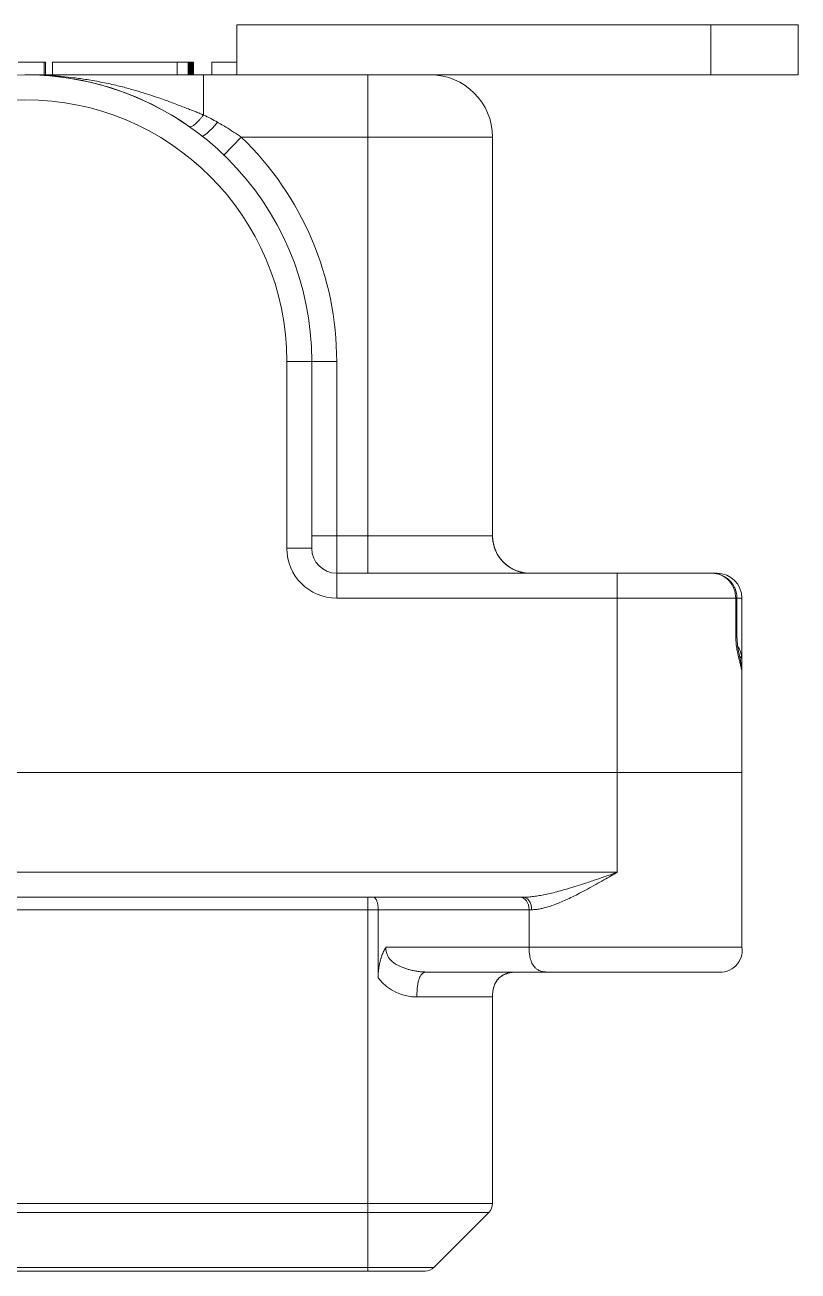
# Model space of a CAD drawing. Header units: millimetres. Extents: x -343 to 390, y -339 to 375.
# Drawn here: x 0 to 62, y -244.9 to -144.9 of the extents above; entities that cross this region are included whole.
import ezdxf

# ---------------------------------------------------------------- set-up
doc = ezdxf.new("R2010")
doc.units = ezdxf.units.MM
doc.linetypes.add('K5LT_THIN', pattern=[0])

# ---------------------------------------------------------------- blocks, each defined once
blk = doc.blocks.new('U6')
at = {"color": 7, "linetype": 'K5LT_THIN', "lineweight": 18}
for p, q in [((17, -144.91), (55, -144.91)), ((17, -148.91), (17, -144.91)), ((55, -148.91), (55, -144.91)), ((55, -144.91), (62, -144.91)), ((62, -148.91), (62, -144.91)), ((-0.54, -147.91), (1.53, -147.91)), ((1.53, -147.91), (1.65, -147.91)), ((1.53, -148.91), (1.53, -147.91)), ((1.65, -148.91), (1.65, -147.91)), ((1.65, -147.91), (1.66, -147.91)), ((1.66, -148.91), (1.66, -147.91)), ((2.2, -147.91), (12.2, -147.91)), ((2.2, -148.91), (2.2, -147.91)), ((12.2, -148.91), (12.2, -147.91)), ((12.2, -147.91), (13.08, -147.91)), ((13.08, -147.91), (13.18, -147.91)), ((13.08, -148.91), (13.08, -147.91)), ((13.18, -148.91), (13.18, -147.91)), ((13.18, -147.91), (13.26, -147.91)), ((13.26, -147.91), (13.33, -147.91)), ((13.26, -148.91), (13.26, -147.91)), ((13.33, -148.91), (13.33, -147.91)), ((13.33, -147.91), (13.4, -147.91)), ((13.4, -147.91), (13.44, -147.91)), ((13.4, -148.91), (13.4, -147.91)), ((13.44, -148.91), (13.44, -147.91)), ((13.44, -147.91), (13.5, -147.91)), ((13.5, -148.91), (13.5, -147.91)), ((13.5, -147.91), (13.52, -147.91)), ((13.52, -148.91), (13.52, -147.91)), ((15, -148.91), (15, -147.91)), ((15, -147.91), (17, -147.91)), ((0, -148.91), (1.04, -148.91)), ((14.32, -148.91), (0, -148.91)), ((0.05, -148.91), (0.01, -148.91)), ((0.12, -148.91), (0.12, -148.91)), ((2.2, -148.91), (1.7, -148.91)), ((27.5, -148.91), (14.32, -148.91)), ((14.32, -148.91), (14.32, -152.14)), ((27.5, -148.91), (32.5, -148.91)), ((27.5, -148.91), (27.5, -153.91)), ((27.5, -148.91), (55, -148.91)), ((55, -148.91), (62, -148.91)), ((17.35, -153.91), (15.96, -155.35)), ((27.5, -153.91), (17.35, -153.91)), ((27.5, -185.91), (27.5, -153.91)), ((27.5, -153.91), (37.5, -153.91)), ((37.5, -185.91), (37.5, -153.91)), ((21, -186.91), (21, -171.91)), ((23, -171.91), (21, -171.91)), ((25, -171.91), (23, -171.91)), ((23, -186.91), (23, -171.91)), ((25, -185.91), (25, -171.91)), ((23, -185.91), (25, -185.91)), ((25, -185.91), (27.5, -185.91)), ((25, -188.91), (25, -185.91)), ((27.5, -188.91), (27.5, -185.91)), ((37.5, -185.91), (27.5, -185.91)), ((37.5, -185.94), (37.5, -185.91)), ((37.5, -185.91), (37.5, -185.96)), ((37.5, -185.91), (37.5, -185.96)), ((37.5, -185.94), (37.5, -185.96)), ((37.5, -185.94), (37.5, -185.96)), ((21, -186.91), (23, -186.91)), ((25, -190.91), (25, -188.91)), ((40.4, -188.91), (25, -188.91)), ((30.5, -188.91), (37.5, -188.91)), ((39.92, -188.86), (39.89, -188.85)), ((40.5, -188.91), (40.4, -188.91)), ((40.4, -188.91), (40.4, -188.91)), ((47.5, -188.91), (40.5, -188.91)), ((47.5, -188.91), (40.5, -188.91)), ((50.5, -188.91), (44.5, -188.91)), ((47.5, -188.91), (55.1, -188.91)), ((47.5, -188.91), (47.5, -190.91)), ((55.1, -188.91), (47.5, -188.91)), ((50.27, -188.91), (50.5, -188.91)), ((55.5, -188.91), (55.1, -188.91)), ((47.5, -190.91), (25, -190.91)), ((47.5, -190.91), (47.5, -204.91)), ((47.5, -190.91), (57, -190.91)), ((57, -190.91), (57, -193.91)), ((57.1, -190.91), (57, -190.91)), ((57.1, -190.91), (57.1, -193.91)), ((57.5, -190.91), (57.1, -190.91)), ((57.5, -195.91), (57.5, -190.91)), ((57.5, -195.91), (57.5, -190.91)), ((57, -193.91), (57.1, -193.91)), ((57.5, -195.91), (57.5, -197.13)), ((57.5, -195.91), (57.5, -197.13)), ((57.5, -196.98), (57.5, -204.91)), ((57.5, -196.98), (57.5, -197.89)), ((57.5, -197.13), (57.5, -197.91)), ((57.5, -197.89), (57.5, -197.91)), ((47.5, -204.91), (-47.5, -204.91)), ((47.5, -204.91), (-47.5, -204.91)), ((47.5, -204.91), (47.5, -212.91)), ((57.5, -204.91), (47.5, -204.91)), ((57.5, -204.91), (47.5, -204.91)), ((57.5, -204.91), (57.5, -212.91)), ((-47.5, -212.91), (47.5, -212.91)), ((57.5, -212.91), (57.5, -218.91)), ((-39.95, -214.91), (39.95, -214.91)), ((27.5, -214.91), (27.5, -215.91)), ((27.5, -215.91), (-27.5, -215.91)), ((27.5, -215.91), (27.5, -239.49)), ((27.5, -215.91), (28.32, -215.91)), ((28.32, -221.37), (28.32, -215.91)), ((40.43, -215.91), (28.32, -215.91)), ((40.43, -215.91), (40.43, -218.91)), ((40.64, -215.91), (40.43, -215.91)), ((40.43, -218.91), (28.94, -218.91)), ((57.5, -218.91), (40.43, -218.91)), ((41.84, -220.91), (32.22, -220.91)), ((39.49, -220.91), (39.5, -220.91)), ((39.5, -220.91), (39.5, -220.91)), ((39.5, -220.91), (39.5, -220.91)), ((41.84, -220.91), (39.5, -220.91)), ((41.84, -220.91), (39.5, -220.91)), ((55.5, -220.91), (41.84, -220.91)), ((43.1, -220.91), (47.5, -220.91)), ((47.5, -220.91), (51.9, -220.91)), ((55.5, -220.91), (53.16, -220.91)), ((55.5, -220.91), (53.16, -220.91)), ((37.5, -222.91), (31.43, -222.91)), ((37.5, -222.91), (37.5, -239.49)), ((27.5, -239.49), (-27.5, -239.49)), ((27.5, -239.49), (27.5, -240.2)), ((27.5, -239.49), (37.5, -239.49)), ((27.5, -240.2), (-27.5, -240.2)), ((27.5, -244.62), (27.5, -240.2)), ((27.5, -240.2), (37.21, -240.2)), ((32.79, -244.62), (37.21, -240.2)), ((27.5, -244.62), (-27.5, -244.62)), ((27.5, -244.91), (-27.5, -244.91)), ((27.5, -244.91), (27.5, -244.62)), ((27.5, -244.62), (32.79, -244.62)), ((27.5, -244.91), (32.09, -244.91))]:
    blk.add_line(p, q, dxfattribs=at)
for centre, radius, start, end in [((0, -171.91), 23, 0, 180), ((0, -171.91), 23, 54.9797, 89.9986), ((32.5, -153.91), 5, 0, 90), ((0, -171.91), 21, 0, 180), ((0, -171.91), 25, 0, 46.0545), ((0, -171.91), 23, 44.0792, 46.0545), ((40.5, -185.91), 3, 180, 250.2901), ((40.5, -185.91), 3, 180.6724, 180.9476), ((40.5, -185.91), 3, 180.9474, 269.9962), ((25, -186.91), 4, 180, 270), ((25, -186.91), 2, 180, 270), ((40.5, -185.91), 3, 185.838, 190.5972), ((55.5, -190.91), 2, 0, 90), ((55.5, -190.91), 2, 0, 90), ((55.5, -212.91), 2, 358.3072, 0), ((55.75, -219.16), 1.77, 261.8699, 8.1301), ((55.75, -219.16), 1.77, 261.8699, 8.1301), ((55.75, -219.16), 1.77, 261.8699, 8.1301), ((55.75, -219.16), 1.77, 261.8699, 8.1301), ((36.5, -239.49), 1, 315, 0), ((32.09, -243.91), 1, 270, 315)]:
    blk.add_arc(centre, radius, start, end, dxfattribs=at)
for centre, major_axis, ratio, start_param, end_param in [((15.44, -152.25), (1.24, 1.57), 0.14915, 3.14159, 4.52473), ((55.1, -190.91), (0, 2), 0.94992, 4.71239, 6.28319), ((39.72, -215.91), (0, 1), 0.70711, 4.71239, 6.28319)]:
    blk.add_ellipse(centre, major_axis=major_axis, ratio=ratio, start_param=start_param, end_param=end_param, dxfattribs=at)
for points, knots in [([(14.32, -152.14), (14.29, -152.13), (14.24, -152.11), (14.17, -152.08), (14.08, -152.04), (13.96, -151.99), (13.77, -151.91), (13.47, -151.79), (13.09, -151.64), (12.64, -151.47), (12.16, -151.29), (11.67, -151.1), (11.15, -150.91), (10.6, -150.72), (9.97, -150.51), (9.25, -150.28), (8.4, -150.03), (7.37, -149.77), (6.21, -149.51), (5.03, -149.3), (3.95, -149.15), (2.85, -149.03), (1.78, -148.95), (0.95, -148.92), (0.5, -148.91), (0.36, -148.91), (0.25, -148.91), (0.18, -148.91), (0.13, -148.91), (0.09, -148.91), (0.06, -148.91), (0.05, -148.91), (0.03, -148.91), (0.02, -148.91), (0.01, -148.91), (0, -148.91), (0, -148.91)], [0, 0, 0, 0, 0.19703, 0.39464, 0.59913, 0.86103, 1.34825, 2.10893, 3.14053, 4.33963, 5.56247, 6.86654, 8.17532, 9.66705, 11.24598, 13.09922, 15.28431, 17.94856, 21.09459, 24.27881, 27.11372, 29.40411, 32.72002, 35.27153, 35.77412, 36.13999, 36.36916, 36.55186, 36.68807, 36.77843, 36.84597, 36.89181, 36.91363, 36.9444, 36.97263, 37, 37, 37, 37]), ([(13.2, -153.07), (13.22, -153.09), (13.26, -153.1), (13.35, -153.07), (13.46, -153.01), (13.58, -152.93), (13.71, -152.81), (13.86, -152.67), (14.01, -152.5), (14.17, -152.33), (14.27, -152.2), (14.32, -152.14)], [0, 0, 0, 0, 1.61798, 3.03048, 4.29384, 5.59346, 6.93542, 8.27095, 9.58224, 10.82777, 12, 12, 12, 12]), ([(17.35, -153.91), (17.15, -153.77), (16.74, -153.5), (16.17, -153.15), (15.74, -152.89), (15.52, -152.77), (15.44, -152.72)], [0, 0, 0, 0, 2.30871, 4.61742, 6.17298, 7, 7, 7, 7]), ([(37.5, -185.97), (37.5, -185.98), (37.5, -185.99), (37.5, -186.02), (37.5, -186.04), (37.51, -186.1), (37.51, -186.13), (37.51, -186.2), (37.52, -186.24), (37.52, -186.28), (37.52, -186.28), (37.52, -186.29)], [3.16969, 3.16969, 3.16969, 3.16969, 4.97697, 4.97697, 8.14275, 8.14275, 13.54275, 13.54275, 18.94275, 18.94275, 20.037, 20.037, 20.037, 20.037]), ([(37.5, -185.97), (37.5, -185.98), (37.5, -185.99), (37.5, -186.02), (37.5, -186.04), (37.51, -186.1), (37.51, -186.13), (37.51, -186.2), (37.52, -186.24), (37.52, -186.28), (37.52, -186.28), (37.52, -186.29)], [3.16969, 3.16969, 3.16969, 3.16969, 4.97697, 4.97697, 8.14275, 8.14275, 13.54275, 13.54275, 18.94275, 18.94275, 20.037, 20.037, 20.037, 20.037]), ([(37.78, -187.18), (37.76, -187.13), (37.74, -187.08), (37.7, -186.99), (37.68, -186.94), (37.65, -186.84), (37.63, -186.8), (37.61, -186.7), (37.59, -186.65), (37.57, -186.56), (37.56, -186.51), (37.55, -186.46)], [0, 0, 0, 0, 2.2, 2.2, 4.4, 4.4, 6.6, 6.6, 8.8, 8.8, 11, 11, 11, 11]), ([(37.78, -187.18), (37.76, -187.13), (37.74, -187.08), (37.7, -186.99), (37.68, -186.94), (37.65, -186.84), (37.63, -186.8), (37.61, -186.7), (37.59, -186.65), (37.57, -186.56), (37.56, -186.51), (37.55, -186.46)], [0, 0, 0, 0, 2.2, 2.2, 4.4, 4.4, 6.6, 6.6, 8.8, 8.8, 11, 11, 11, 11]), ([(39.89, -188.85), (39.83, -188.84), (39.74, -188.81), (39.62, -188.78), (39.55, -188.76), (39.51, -188.74), (39.49, -188.73)], [0, 0, 0, 0, 3.41347, 4.78816, 5.9769, 7, 7, 7, 7]), ([(39.49, -188.73), (39.52, -188.74), (39.55, -188.75), (39.61, -188.77), (39.63, -188.78), (39.69, -188.8), (39.72, -188.81), (39.78, -188.82), (39.81, -188.83), (39.86, -188.84), (39.89, -188.85), (39.92, -188.86)], [0, 0, 0, 0, 6.8, 6.8, 13.6, 13.6, 20.4, 20.4, 27.2, 27.2, 33.99955, 33.99955, 33.99955, 33.99955]), ([(39.89, -188.85), (39.94, -188.86), (40.02, -188.88), (40.14, -188.89), (40.25, -188.9), (40.33, -188.91), (40.38, -188.91), (40.4, -188.91)], [0, 0, 0, 0, 2.03371, 3.87348, 5.6899, 7.07258, 8, 8, 8, 8]), ([(40.4, -188.91), (40.37, -188.91), (40.34, -188.91), (40.28, -188.91), (40.25, -188.9), (40.18, -188.9), (40.15, -188.89), (40.08, -188.89), (40.05, -188.88), (39.98, -188.87), (39.95, -188.86), (39.92, -188.86)], [0.00205, 0.00205, 0.00205, 0.00205, 6.8, 6.8, 13.6, 13.6, 20.4, 20.4, 27.2, 27.2, 33.99484, 33.99484, 33.99484, 33.99484]), ([(57.1, -190.91), (57.1, -190.82), (57.09, -190.73), (57.07, -190.56), (57.05, -190.47), (57.01, -190.3), (56.98, -190.22), (56.91, -190.06), (56.87, -189.98), (56.79, -189.83), (56.74, -189.76), (56.64, -189.63), (56.58, -189.56), (56.46, -189.44), (56.4, -189.39), (56.27, -189.29), (56.2, -189.24), (56.06, -189.15), (55.99, -189.12), (55.84, -189.05), (55.77, -189.02), (55.61, -188.97), (55.53, -188.96), (55.38, -188.93), (55.3, -188.92), (55.18, -188.91), (55.14, -188.91), (55.1, -188.91)], [0.000003, 0.000003, 0.000003, 0.000003, 0.080017, 0.080017, 0.160035, 0.160035, 0.240052, 0.240052, 0.320069, 0.320069, 0.400087, 0.400087, 0.480104, 0.480104, 0.560122, 0.560122, 0.640139, 0.640139, 0.720156, 0.720156, 0.800174, 0.800174, 0.880191, 0.880191, 0.960208, 0.960208, 1, 1, 1, 1]), ([(57.5, -196.98), (57.5, -196.92), (57.49, -196.81), (57.47, -196.63), (57.43, -196.47), (57.4, -196.31), (57.36, -196.15), (57.32, -196), (57.28, -195.85), (57.25, -195.71), (57.21, -195.58), (57.19, -195.46), (57.16, -195.33), (57.13, -195.2), (57.1, -195.06), (57.08, -194.91), (57.06, -194.76), (57.04, -194.62), (57.03, -194.48), (57.02, -194.36), (57.01, -194.24), (57, -194.14), (57, -194.03), (57, -193.95), (57, -193.91)], [0, 0, 0, 0, 2.90118, 5.38842, 7.36881, 9.14669, 10.73613, 12.22256, 13.53949, 14.68691, 15.62049, 16.56658, 17.41798, 18.247, 19.14921, 20.04755, 20.92154, 21.63021, 22.30133, 22.93478, 23.47194, 23.97399, 24.42611, 25, 25, 25, 25]), ([(57.1, -193.91), (57.1, -193.91), (57.1, -193.91), (57.1, -193.92), (57.1, -193.92), (57.1, -193.94), (57.1, -193.94), (57.1, -193.96), (57.1, -193.98), (57.1, -194.02), (57.1, -194.05), (57.1, -194.13), (57.11, -194.18), (57.11, -194.3), (57.12, -194.36), (57.13, -194.48), (57.13, -194.54), (57.15, -194.69), (57.16, -194.77), (57.19, -194.95), (57.2, -195.04), (57.24, -195.23), (57.26, -195.34), (57.31, -195.56), (57.33, -195.68), (57.38, -195.93), (57.4, -196.05), (57.44, -196.29), (57.46, -196.4), (57.48, -196.62), (57.49, -196.72), (57.5, -196.88), (57.5, -196.93), (57.5, -196.98)], [0.00038, 0.00038, 0.00038, 0.00038, 0.05607, 0.05607, 0.79904, 0.79904, 1.59886, 1.59886, 3.19848, 3.19848, 6.39773, 6.39773, 12.79623, 12.79623, 19.8955, 19.8955, 27.73731, 27.73731, 38.8459, 38.8459, 52.35423, 52.35423, 68.55785, 68.55785, 89.16724, 89.16724, 111.12767, 111.12767, 131.01025, 131.01025, 149.06322, 149.06322, 157, 157, 157, 157]), ([(39.95, -214.91), (40.09, -214.91), (40.38, -214.9), (40.81, -214.85), (41.25, -214.78), (41.73, -214.69), (42.25, -214.58), (42.82, -214.43), (43.44, -214.25), (44.12, -214.05), (44.9, -213.8), (45.75, -213.52), (46.64, -213.21), (47.22, -213.01), (47.5, -212.91)], [0, 0, 0, 0, 0.94238, 1.85409, 2.73241, 3.71452, 4.75378, 5.88261, 7.11283, 8.43854, 9.86703, 11.64247, 13.36578, 15, 15, 15, 15]), ([(40.64, -215.91), (40.75, -215.91), (40.97, -215.9), (41.31, -215.85), (41.66, -215.76), (42.05, -215.65), (42.46, -215.51), (42.91, -215.33), (43.4, -215.12), (43.93, -214.87), (44.5, -214.58), (45.12, -214.25), (45.78, -213.89), (46.41, -213.53), (46.98, -213.21), (47.34, -213), (47.5, -212.91)], [0, 0, 0, 0, 0.90704, 1.80922, 2.69908, 3.6959, 4.73493, 5.85559, 7.05629, 8.35193, 9.73634, 11.23777, 12.88448, 14.44418, 15.83506, 17, 17, 17, 17]), ([(57.5, -212.97), (57.5, -212.97), (57.5, -212.97), (57.5, -212.97), (57.5, -212.97), (57.5, -212.96), (57.5, -212.96), (57.5, -212.96), (57.5, -212.96), (57.5, -212.96), (57.5, -212.96), (57.5, -212.96), (57.5, -212.95), (57.5, -212.95), (57.5, -212.94), (57.5, -212.94), (57.5, -212.94), (57.5, -212.93), (57.5, -212.93), (57.5, -212.93), (57.5, -212.93), (57.5, -212.93), (57.5, -212.93), (57.5, -212.93), (57.5, -212.93), (57.5, -212.93), (57.5, -212.93), (57.5, -212.93), (57.5, -212.92), (57.5, -212.92), (57.5, -212.92), (57.5, -212.92), (57.5, -212.92), (57.5, -212.91), (57.5, -212.91), (57.5, -212.91)], [226.14713, 226.14713, 226.14713, 226.14713, 265.7025, 265.7025, 276.42627, 276.42627, 297.8738, 297.8738, 340.76886, 340.76886, 387.18703, 387.18703, 480.02336, 480.02336, 617.08483, 617.08483, 672.44187, 672.44187, 727.79891, 727.79891, 733.70209, 733.70209, 739.23474, 739.23474, 746.99582, 746.99582, 762.51798, 762.51798, 786.80018, 786.80018, 840.01663, 840.01663, 888.21481, 888.21481, 923, 923, 923, 923]), ([(27.94, -214.91), (27.97, -214.91), (28.01, -214.92), (28.07, -214.97), (28.13, -215.03), (28.18, -215.12), (28.23, -215.24), (28.26, -215.36), (28.29, -215.48), (28.31, -215.6), (28.32, -215.74), (28.32, -215.85), (28.32, -215.91)], [0, 0, 0, 0, 2.01946, 2.98918, 4.25088, 5.77926, 7.28393, 8.44656, 9.54987, 10.5663, 11.4959, 13, 13, 13, 13]), ([(40.64, -215.91), (40.64, -215.84), (40.63, -215.71), (40.59, -215.54), (40.54, -215.39), (40.47, -215.26), (40.39, -215.14), (40.3, -215.04), (40.2, -214.97), (40.08, -214.92), (40, -214.91), (39.95, -214.91)], [0, 0, 0, 0, 1.56035, 2.92166, 4.1377, 5.38602, 6.67166, 7.93968, 9.21288, 10.46023, 12, 12, 12, 12]), ([(28.94, -218.91), (28.92, -218.96), (28.88, -219.03), (28.83, -219.13), (28.79, -219.2), (28.75, -219.3), (28.69, -219.42), (28.64, -219.55), (28.61, -219.65), (28.58, -219.72), (28.56, -219.8), (28.51, -219.94), (28.46, -220.15), (28.4, -220.41), (28.36, -220.72), (28.33, -221.03), (28.32, -221.28), (28.32, -221.37)], [0, 0, 0, 0, 1.2355, 1.84569, 2.44853, 3.04873, 4.2254, 5.37672, 5.94081, 6.49732, 7.04143, 7.58082, 9.64693, 11.5723, 13.02736, 16.05818, 18, 18, 18, 18]), ([(32.22, -220.91), (32.12, -220.91), (31.95, -220.9), (31.72, -220.89), (31.53, -220.86), (31.37, -220.84), (31.21, -220.81), (31.05, -220.78), (30.89, -220.74), (30.74, -220.7), (30.61, -220.66), (30.47, -220.61), (30.32, -220.56), (30.19, -220.51), (30.06, -220.45), (29.95, -220.4), (29.83, -220.34), (29.72, -220.27), (29.6, -220.19), (29.48, -220.1), (29.36, -219.99), (29.25, -219.87), (29.16, -219.75), (29.09, -219.63), (29.04, -219.5), (28.99, -219.35), (28.95, -219.16), (28.94, -219.01), (28.94, -218.91)], [0, 0, 0, 0, 1.69125, 3.12823, 4.31095, 5.24369, 6.1994, 7.30988, 8.38514, 9.37935, 10.25818, 11.24116, 12.30192, 13.31999, 14.24864, 15.14136, 16.0408, 16.99337, 18.00448, 19.10721, 20.36899, 21.63899, 22.78026, 23.69187, 24.73627, 25.85391, 27.0223, 29, 29, 29, 29]), ([(32.22, -220.91), (32.18, -220.91), (32.12, -220.92), (32.03, -220.94), (31.95, -220.98), (31.88, -221.03), (31.81, -221.1), (31.75, -221.17), (31.7, -221.26), (31.65, -221.35), (31.61, -221.45), (31.58, -221.56), (31.54, -221.69), (31.51, -221.84), (31.48, -222.01), (31.46, -222.19), (31.45, -222.39), (31.44, -222.63), (31.43, -222.8), (31.43, -222.91)], [0, 0, 0, 0, 1.64082, 3.08407, 4.29445, 5.46954, 6.57236, 7.63169, 8.60557, 9.50825, 10.34518, 11.2456, 12.2124, 13.26388, 14.36086, 15.52297, 16.75364, 18.03893, 20, 20, 20, 20]), ([(39.5, -220.91), (39.5, -220.91), (39.5, -220.91), (39.46, -220.91), (39.42, -220.91), (39.32, -220.91), (39.27, -220.92), (39.12, -220.93), (39.01, -220.94), (38.77, -220.99), (38.64, -221.03), (38.48, -221.1), (38.44, -221.12), (38.37, -221.15), (38.33, -221.17), (38.27, -221.21), (38.25, -221.22), (38.19, -221.26), (38.17, -221.28), (38.13, -221.31), (38.12, -221.32), (38.1, -221.33), (38.1, -221.33), (38.09, -221.34), (38.08, -221.35), (38.07, -221.36), (38.06, -221.36), (38.05, -221.37), (38.05, -221.38), (38.04, -221.39), (38.03, -221.39), (38.02, -221.4), (38.02, -221.41), (38.01, -221.41), (38.01, -221.41), (38, -221.42), (38, -221.42), (37.99, -221.43), (37.98, -221.44), (37.97, -221.45), (37.97, -221.45), (37.96, -221.47), (37.95, -221.47), (37.94, -221.48), (37.94, -221.49), (37.92, -221.5), (37.91, -221.52), (37.89, -221.54), (37.89, -221.55), (37.87, -221.57), (37.86, -221.58), (37.83, -221.63), (37.81, -221.66), (37.78, -221.7), (37.78, -221.7), (37.76, -221.73), (37.75, -221.75), (37.73, -221.8), (37.71, -221.83), (37.68, -221.9), (37.66, -221.93), (37.62, -222.04), (37.6, -222.11), (37.57, -222.25), (37.55, -222.31), (37.52, -222.49), (37.51, -222.62), (37.5, -222.76), (37.5, -222.78), (37.5, -222.82), (37.5, -222.84), (37.5, -222.86)], [0, 0, 0, 0, 0.00031, 0.00031, 2.0766, 2.0766, 4.67234, 4.67234, 9.86384, 9.86384, 16.40243, 16.40243, 18.26041, 18.26041, 20.07171, 20.07171, 21.55638, 21.55638, 23.04105, 23.04105, 23.65729, 23.65729, 23.98924, 23.98924, 24.32119, 24.32119, 24.65315, 24.65315, 24.9851, 24.9851, 25.31705, 25.31705, 25.649, 25.649, 25.67206, 25.67206, 25.99109, 25.99109, 26.33318, 26.33318, 26.67528, 26.67528, 27.01737, 27.01737, 27.35946, 27.35946, 28.0182, 28.0182, 28.67694, 28.67694, 29.33568, 29.33568, 31.02307, 31.02307, 31.46719, 31.46719, 32.35544, 32.35544, 34.13192, 34.13192, 35.88396, 35.88396, 39.38803, 39.38803, 42.64938, 42.64938, 48.57965, 48.57965, 49.71653, 49.71653, 50.48517, 50.48517, 50.48517, 50.48517]), ([(39.5, -220.91), (39.5, -220.91), (39.5, -220.91), (39.5, -220.91), (39.5, -220.91), (39.5, -220.91), (39.5, -220.91), (39.49, -220.91), (39.49, -220.91), (39.49, -220.91), (39.49, -220.91), (39.48, -220.91), (39.47, -220.91), (39.46, -220.91), (39.45, -220.91), (39.42, -220.91), (39.4, -220.91), (39.34, -220.91), (39.29, -220.92), (39.17, -220.92), (39.09, -220.93), (38.92, -220.96), (38.83, -220.98), (38.67, -221.03), (38.59, -221.05), (38.48, -221.1), (38.44, -221.12), (38.37, -221.15), (38.33, -221.17), (38.27, -221.21), (38.25, -221.22), (38.19, -221.26), (38.17, -221.28), (38.13, -221.31), (38.12, -221.32), (38.1, -221.33), (38.1, -221.33), (38.09, -221.34), (38.08, -221.35), (38.07, -221.36), (38.06, -221.36), (38.05, -221.37), (38.05, -221.38), (38.04, -221.39), (38.03, -221.39), (38.02, -221.4), (38.02, -221.41), (38.01, -221.41), (38.01, -221.41), (38, -221.42), (38, -221.42), (38, -221.42)], [0.00003, 0.00003, 0.00003, 0.00003, 0.01238, 0.01238, 0.02434, 0.02434, 0.06429, 0.06429, 0.12868, 0.12868, 0.25746, 0.25746, 0.51501, 0.51501, 1.03008, 1.03008, 2.06016, 2.06016, 4.12031, 4.12031, 8.24063, 8.24063, 12.54853, 12.54853, 16.40243, 16.40243, 18.26041, 18.26041, 20.07171, 20.07171, 21.55638, 21.55638, 23.04105, 23.04105, 23.65729, 23.65729, 23.98924, 23.98924, 24.32119, 24.32119, 24.65315, 24.65315, 24.9851, 24.9851, 25.31705, 25.31705, 25.649, 25.649, 25.67206, 25.67206, 25.91678, 25.91678, 25.91678, 25.91678]), ([(37.96, -221.46), (37.96, -221.47), (37.95, -221.47), (37.94, -221.48), (37.94, -221.49), (37.92, -221.5), (37.91, -221.52), (37.89, -221.54), (37.89, -221.55), (37.87, -221.57), (37.86, -221.58), (37.83, -221.63), (37.81, -221.66), (37.78, -221.7), (37.78, -221.7), (37.76, -221.73), (37.75, -221.75), (37.73, -221.8), (37.71, -221.83), (37.68, -221.9), (37.66, -221.93), (37.62, -222.04), (37.6, -222.11), (37.57, -222.25), (37.55, -222.31), (37.52, -222.49), (37.51, -222.62), (37.5, -222.76), (37.5, -222.78), (37.5, -222.82), (37.5, -222.84), (37.5, -222.86)], [26.7411, 26.7411, 26.7411, 26.7411, 27.01737, 27.01737, 27.35946, 27.35946, 28.0182, 28.0182, 28.67694, 28.67694, 29.33568, 29.33568, 31.02307, 31.02307, 31.46719, 31.46719, 32.35544, 32.35544, 34.13192, 34.13192, 35.88396, 35.88396, 39.38803, 39.38803, 42.64938, 42.64938, 48.57965, 48.57965, 49.71653, 49.71653, 50.48517, 50.48517, 50.48517, 50.48517])]:
    blk.add_open_spline(points, degree=3, knots=knots, dxfattribs=at)
for points, degree in [([(15.44, -152.72), (15.07, -152.52), (14.73, -152.32), (14.32, -152.14)], 3), ([(57.5, -195.91), (57.5, -195.78), (57.47, -195.51), (57.36, -195.13), (57.24, -194.89), (57.16, -194.78)], 3), ([(57.5, -195.91), (57.5, -195.87), (57.49, -195.79), (57.42, -195.67), (57.35, -195.6), (57.31, -195.57)], 3), ([(41.84, -220.91), (40.43, -220.91), (40.43, -218.91)], 2), ([(39.5, -220.91), (37.5, -220.91), (37.5, -222.91)], 2), ([(31.43, -222.91), (30.39, -222.93), (29.14, -222.44), (28.32, -221.37)], 3)]:
    blk.add_open_spline(points, degree=degree, dxfattribs=at)
blk = doc.blocks.new('U0')
blk.add_blockref('U6', (0, 0))

msp = doc.modelspace()

# ---------------------------------------------------------------- block references
msp.add_blockref('U0', (0, 0))

doc.saveas('drawing.dxf')
